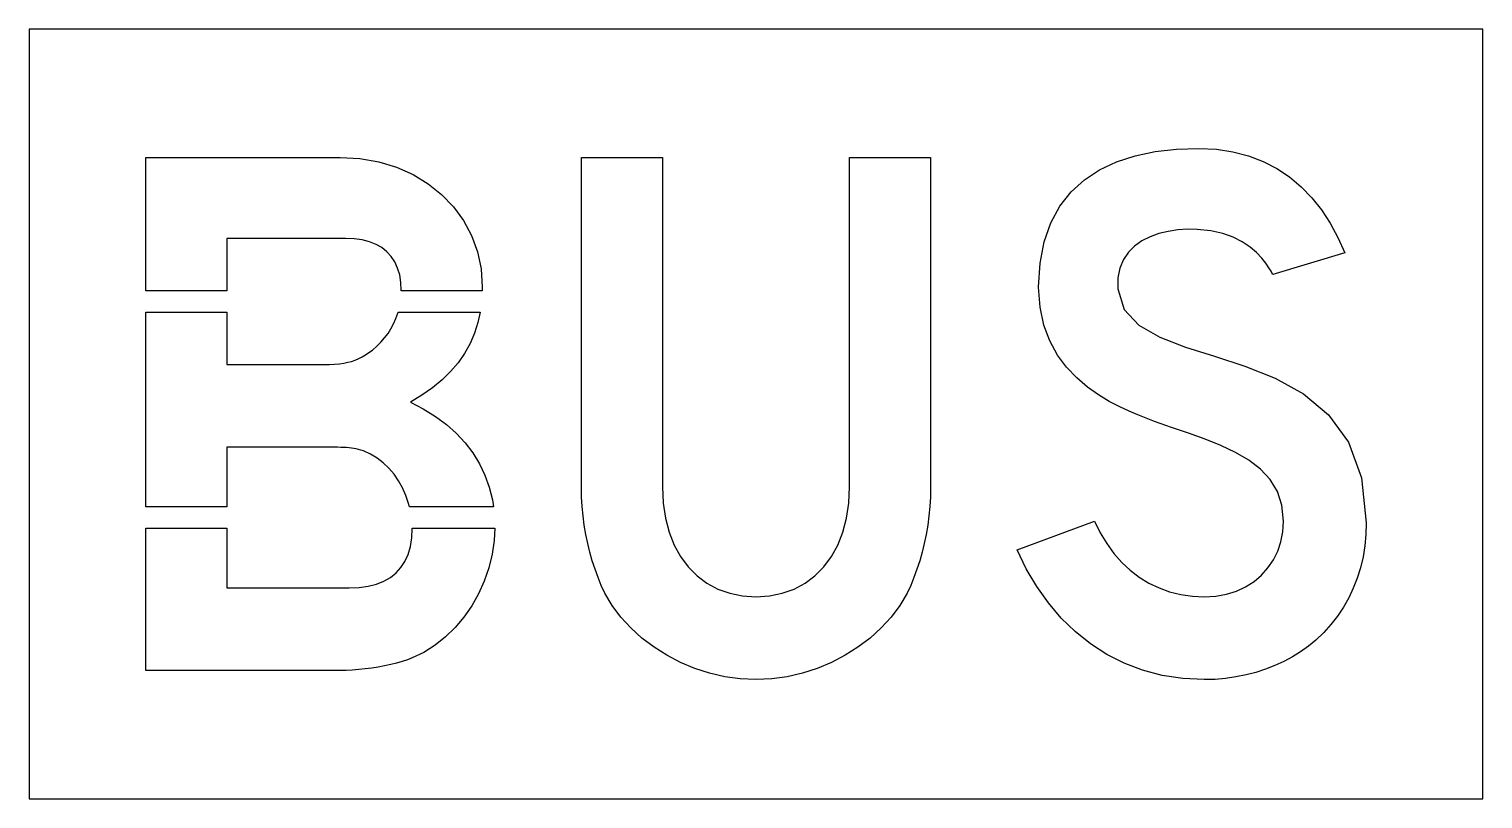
# Model space of a CAD drawing. Extents: x 0 to 34, y 0 to 18.
import ezdxf

# ---------------------------------------------------------------- set-up
doc = ezdxf.new("R2010")
doc.units = 0
doc.layers.add('CUT', color=7, linetype='Continuous')
doc.layers.add('OUTSIDE', color=1, linetype='Continuous')

msp = doc.modelspace()

# ---------------------------------------------------------------- linework, layer by layer
at = {"layer": 'CUT'}
for points in [[(8.6198, 12.4128), (8.5538, 12.5568), (8.4698, 12.684), (8.369, 12.7944), (8.249, 12.8892), (8.1134, 12.966), (7.9598, 13.0272), (7.7894, 13.0704), (7.6034, 13.0968), (7.4006, 13.1052), (4.6214, 13.1052), (4.6214, 11.8826), (2.7266, 11.8826), (2.7266, 15), (7.2734, 15), (7.7378, 14.9736), (8.1782, 14.8956), (8.5934, 14.7696), (8.9786, 14.598), (9.3314, 14.3844), (9.6482, 14.1312), (9.9242, 13.8432), (10.1594, 13.5216), (10.3466, 13.17), (10.4858, 12.792), (10.571, 12.3912), (10.5998, 11.9688), (10.5966, 11.8826), (8.7049, 11.8826), (8.705, 11.8848), (8.6954, 12.0768), (8.6678, 12.252)], [(21.0458, 6.6168), (21.017, 6.3984), (20.981, 6.1836), (20.9366, 5.9736), (20.8862, 5.7684), (20.8286, 5.5668), (20.765, 5.37), (20.6942, 5.1792), (20.6186, 4.992), (20.537, 4.8108), (20.363, 4.5228), (20.1578, 4.2516), (19.925, 3.9972), (19.667, 3.762), (19.385, 3.5484), (19.0838, 3.3576), (18.7658, 3.192), (18.431, 3.0516), (18.0854, 2.94), (17.7302, 2.8572), (17.3666, 2.8068), (16.9994, 2.79), (16.6334, 2.8068), (16.2698, 2.8572), (15.9146, 2.94), (15.569, 3.0516), (15.2342, 3.192), (14.9162, 3.3576), (14.615, 3.5484), (14.333, 3.762), (14.075, 3.9972), (13.8422, 4.2516), (13.637, 4.5228), (13.463, 4.8108), (13.3814, 4.992), (13.3058, 5.1792), (13.235, 5.37), (13.1714, 5.5668), (13.1138, 5.7684), (13.0634, 5.9736), (13.019, 6.1836), (12.983, 6.3984), (12.9542, 6.6168), (12.9326, 6.8388), (12.9206, 7.0644), (12.9158, 7.2948), (12.9158, 15), (14.8106, 15), (14.8106, 7.2948), (14.8286, 6.9168), (14.8826, 6.564), (14.969, 6.2364), (15.0878, 5.9364), (15.2378, 5.6664), (15.4154, 5.4264), (15.6218, 5.2188), (15.8522, 5.046), (16.1078, 4.908), (16.385, 4.8084), (16.6826, 4.7472), (16.9994, 4.7268), (17.3174, 4.7472), (17.615, 4.8084), (17.8922, 4.908), (18.1478, 5.046), (18.3782, 5.2188), (18.5846, 5.4264), (18.7622, 5.6664), (18.9122, 5.9364), (19.031, 6.2364), (19.1174, 6.564), (19.1714, 6.9168), (19.1894, 7.2948), (19.1894, 15), (21.0842, 15), (21.0842, 7.2948), (21.0794, 7.0644), (21.0674, 6.8388)], [(31.1966, 5.658), (31.1366, 5.406), (31.061, 5.1624), (30.9686, 4.926), (30.8606, 4.6992), (30.737, 4.482), (30.599, 4.2732), (30.4454, 4.0764), (30.2774, 3.8904), (30.095, 3.7152), (29.921, 3.5736), (29.7374, 3.4428), (29.5442, 3.3228), (29.3426, 3.2136), (29.1338, 3.1164), (28.9154, 3.0312), (28.691, 2.9592), (28.4606, 2.8992), (28.2242, 2.8512), (27.9818, 2.8176), (27.7346, 2.796), (27.4838, 2.79), (26.9798, 2.814), (26.4986, 2.8884), (26.0426, 3.0084), (25.6094, 3.1728), (25.2026, 3.3792), (24.821, 3.6264), (24.4658, 3.9108), (24.1382, 4.23), (23.837, 4.584), (23.5646, 4.968), (23.3198, 5.3808), (23.105, 5.8212), (24.9158, 6.4944), (25.0502, 6.2208), (25.2026, 5.9688), (25.3706, 5.7384), (25.5542, 5.5308), (25.751, 5.346), (25.9634, 5.184), (26.1878, 5.046), (26.4254, 4.932), (26.6738, 4.8432), (26.9342, 4.7784), (27.2042, 4.74), (27.4838, 4.7268), (27.7502, 4.7424), (28.001, 4.7868), (28.235, 4.86), (28.451, 4.9608), (28.6466, 5.0844), (28.8206, 5.232), (28.973, 5.4), (29.1002, 5.5872), (29.201, 5.7924), (29.2754, 6.0132), (29.321, 6.2472), (29.3366, 6.4944), (29.2994, 6.8676), (29.1926, 7.1904), (29.0234, 7.4688), (28.799, 7.71), (28.5278, 7.9176), (28.2158, 8.1), (27.8714, 8.262), (27.503, 8.4096), (27.1166, 8.5488), (26.7194, 8.6868), (26.321, 8.8284), (25.9262, 8.9784), (25.7306, 9.0624), (25.5062, 9.1656), (25.2626, 9.2916), (25.0082, 9.4452), (24.7502, 9.6276), (24.5006, 9.8424), (24.2642, 10.092), (24.0518, 10.3788), (23.8718, 10.7076), (23.7326, 11.0808), (23.6426, 11.4996), (23.6102, 11.9688), (23.6438, 12.528), (23.7386, 13.0272), (23.8946, 13.47), (24.1046, 13.8564), (24.3674, 14.1912), (24.6794, 14.4732), (25.0346, 14.7072), (25.4318, 14.8944), (25.8662, 15.036), (26.3342, 15.1344), (26.8334, 15.192), (27.3578, 15.21), (27.767, 15.1908), (28.1546, 15.132), (28.5182, 15.036), (28.8602, 14.9052), (29.1782, 14.7396), (29.4734, 14.5416), (29.747, 14.3136), (29.9966, 14.0568), (30.2234, 13.7712), (30.4286, 13.4616), (30.6098, 13.1256), (30.7682, 12.768), (29.0846, 12.2628), (29.075, 12.2832), (29.0462, 12.3384), (28.997, 12.4212), (28.925, 12.5268), (28.8278, 12.6468), (28.7054, 12.774), (28.5542, 12.9024), (28.373, 13.0236), (28.1606, 13.134), (27.9146, 13.2228), (27.6338, 13.2864), (27.3158, 13.3152), (27.0914, 13.3188), (26.8658, 13.3032), (26.6414, 13.2708), (26.4242, 13.218), (26.2178, 13.1436), (26.0258, 13.0476), (25.8554, 12.9276), (25.709, 12.7824), (25.5926, 12.6108), (25.5098, 12.4128), (25.4654, 12.1848), (25.463, 11.9268), (25.613, 11.4396), (25.9526, 11.0736), (26.4422, 10.7928), (27.0446, 10.5636), (27.7202, 10.3512), (28.4318, 10.1208), (29.1386, 9.84), (29.8046, 9.4716), (30.389, 8.9832), (30.8546, 8.34), (31.163, 7.5084), (31.2734, 6.4524), (31.265, 6.1812), (31.2386, 5.916)], [(8.4158, 7.7328), (8.2826, 7.86), (8.1398, 7.9704), (7.985, 8.064), (7.8218, 8.1372), (7.7606, 8.1564), (7.703, 8.172), (7.649, 8.1852), (7.595, 8.196), (7.541, 8.2044), (7.4846, 8.2104), (7.4246, 8.2152), (7.3598, 8.2176), (7.289, 8.22), (7.2098, 8.2212), (7.121, 8.2212), (7.0214, 8.2212), (4.6214, 8.2212), (4.6214, 6.83), (2.7266, 6.83), (2.7266, 11.3806), (4.6214, 11.3806), (4.6214, 10.158), (6.8954, 10.158), (7.0262, 10.1592), (7.1462, 10.1652), (7.2566, 10.1748), (7.3586, 10.1892), (7.4534, 10.2084), (7.5422, 10.2312), (7.6274, 10.26), (7.709, 10.2948), (7.7894, 10.3356), (7.8686, 10.3824), (7.949, 10.4352), (8.0318, 10.4952), (8.1338, 10.5828), (8.2274, 10.6764), (8.315, 10.7772), (8.3942, 10.8828), (8.4638, 10.9944), (8.5262, 11.1108), (8.5802, 11.2308), (8.6246, 11.3556), (8.6314, 11.3806), (10.5492, 11.3806), (10.4966, 11.1384), (10.4162, 10.8864), (10.3118, 10.6452), (10.1846, 10.416), (10.0334, 10.1976), (9.8582, 9.9912), (9.659, 9.7956), (9.4358, 9.6108), (9.1886, 9.4368), (8.9162, 9.2736), (9.2198, 9.1176), (9.5018, 8.9448), (9.7586, 8.7552), (9.9902, 8.5488), (10.1978, 8.3268), (10.379, 8.0892), (10.5338, 7.8372), (10.6622, 7.5708), (10.763, 7.29), (10.8362, 6.996), (10.8602, 6.83), (8.8948, 6.83), (8.8754, 6.9108), (8.813, 7.0956), (8.735, 7.2708), (8.6426, 7.4364), (8.5358, 7.5912)], [(9.7406, 3.7872), (9.4958, 3.5928), (9.2354, 3.4272), (8.9582, 3.2952), (8.8466, 3.2532), (8.7254, 3.2148), (8.5946, 3.1776), (8.4566, 3.144), (8.3114, 3.1128), (8.1638, 3.084), (8.0126, 3.06), (7.8602, 3.0384), (7.709, 3.0228), (7.559, 3.0096), (7.4138, 3.0024), (7.2734, 3), (2.7266, 3), (2.7266, 6.328), (4.6214, 6.328), (4.6214, 4.9368), (7.4846, 4.9368), (7.7174, 4.9464), (7.9298, 4.9752), (8.123, 5.0232), (8.297, 5.0916), (8.4506, 5.178), (8.585, 5.2848), (8.6978, 5.4096), (8.7914, 5.5548), (8.8646, 5.718), (8.9162, 5.9016), (8.9474, 6.1044), (8.9582, 6.3264), (8.9581, 6.328), (10.8929, 6.328), (10.8782, 6.042), (10.8302, 5.7192), (10.7522, 5.4024), (10.6454, 5.094), (10.5122, 4.7976), (10.3526, 4.5156), (10.1702, 4.2516), (9.965, 4.008)]]:
    msp.add_lwpolyline(points, close=True, dxfattribs=at)
at = {"layer": 'OUTSIDE'}
msp.add_lwpolyline([(0, 0), (34, 0), (34, 18), (0, 18)], close=True, dxfattribs=at)

doc.saveas('drawing.dxf')
